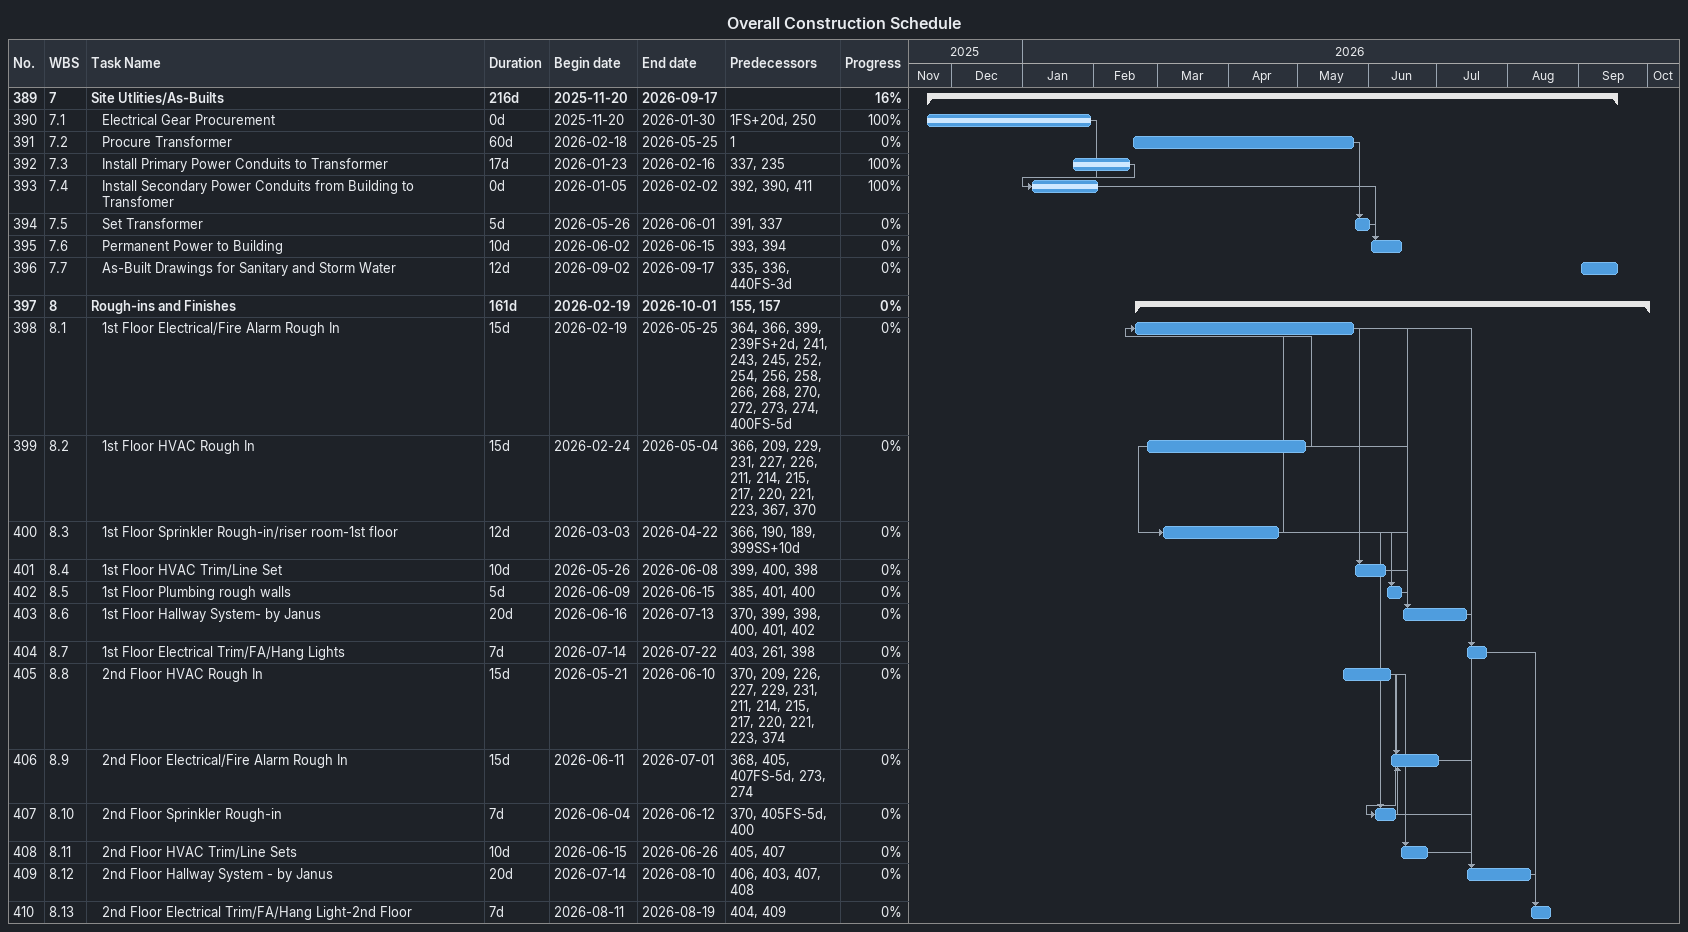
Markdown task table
Overall Construction Schedule

| ID | WBS | Task | Duration | Start | Finish | Predecessors | % complete |
|---|---|---|---|---|---|---|---|
| 389 | 7 | **Site Utlities/As-Builts** | 216d | 2025-11-20 | 2026-09-17 |  | 16 |
| 390 | 7.1 | Electrical Gear Procurement | 0d | 2025-11-20 | 2026-01-30 | 1FS+20d, 250 | 100 |
| 391 | 7.2 | Procure Transformer | 60d | 2026-02-18 | 2026-05-25 | 1 | 0 |
| 392 | 7.3 | Install Primary Power Conduits to Transformer | 17d | 2026-01-23 | 2026-02-16 | 337, 235 | 100 |
| 393 | 7.4 | Install Secondary Power Conduits from Building to Transfomer | 0d | 2026-01-05 | 2026-02-02 | 392, 390, 411 | 100 |
| 394 | 7.5 | Set Transformer | 5d | 2026-05-26 | 2026-06-01 | 391, 337 | 0 |
| 395 | 7.6 | Permanent Power to Building | 10d | 2026-06-02 | 2026-06-15 | 393, 394 | 0 |
| 396 | 7.7 | As-Built Drawings for Sanitary and Storm Water | 12d | 2026-09-02 | 2026-09-17 | 335, 336, 440FS-3d | 0 |
| 397 | 8 | **Rough-ins and Finishes** | 161d | 2026-02-19 | 2026-10-01 | 155, 157 | 0 |
| 398 | 8.1 | 1st Floor Electrical/Fire Alarm Rough In | 15d | 2026-02-19 | 2026-05-25 | 364, 366, 399, 239FS+2d, 241, 243, 245, 252, 254, 256, 258, 266, 268, 270, 272, 273, 274, 400FS-5d | 0 |
| 399 | 8.2 | 1st Floor HVAC Rough In | 15d | 2026-02-24 | 2026-05-04 | 366, 209, 229, 231, 227, 226, 211, 214, 215, 217, 220, 221, 223, 367, 370 | 0 |
| 400 | 8.3 | 1st Floor Sprinkler Rough-in/riser room-1st floor | 12d | 2026-03-03 | 2026-04-22 | 366, 190, 189, 399SS+10d | 0 |
| 401 | 8.4 | 1st Floor HVAC Trim/Line Set | 10d | 2026-05-26 | 2026-06-08 | 399, 400, 398 | 0 |
| 402 | 8.5 | 1st Floor Plumbing rough walls | 5d | 2026-06-09 | 2026-06-15 | 385, 401, 400 | 0 |
| 403 | 8.6 | 1st Floor Hallway System- by Janus | 20d | 2026-06-16 | 2026-07-13 | 370, 399, 398, 400, 401, 402 | 0 |
| 404 | 8.7 | 1st Floor Electrical Trim/FA/Hang Lights | 7d | 2026-07-14 | 2026-07-22 | 403, 261, 398 | 0 |
| 405 | 8.8 | 2nd Floor HVAC Rough In | 15d | 2026-05-21 | 2026-06-10 | 370, 209, 226, 227, 229, 231, 211, 214, 215, 217, 220, 221, 223, 374 | 0 |
| 406 | 8.9 | 2nd Floor Electrical/Fire Alarm Rough In | 15d | 2026-06-11 | 2026-07-01 | 368, 405, 407FS-5d, 273, 274 | 0 |
| 407 | 8.10 | 2nd Floor Sprinkler Rough-in | 7d | 2026-06-04 | 2026-06-12 | 370, 405FS-5d, 400 | 0 |
| 408 | 8.11 | 2nd Floor HVAC Trim/Line Sets | 10d | 2026-06-15 | 2026-06-26 | 405, 407 | 0 |
| 409 | 8.12 | 2nd Floor Hallway System - by Janus | 20d | 2026-07-14 | 2026-08-10 | 406, 403, 407, 408 | 0 |
| 410 | 8.13 | 2nd Floor Electrical Trim/FA/Hang Light-2nd Floor | 7d | 2026-08-11 | 2026-08-19 | 404, 409 | 0 |
